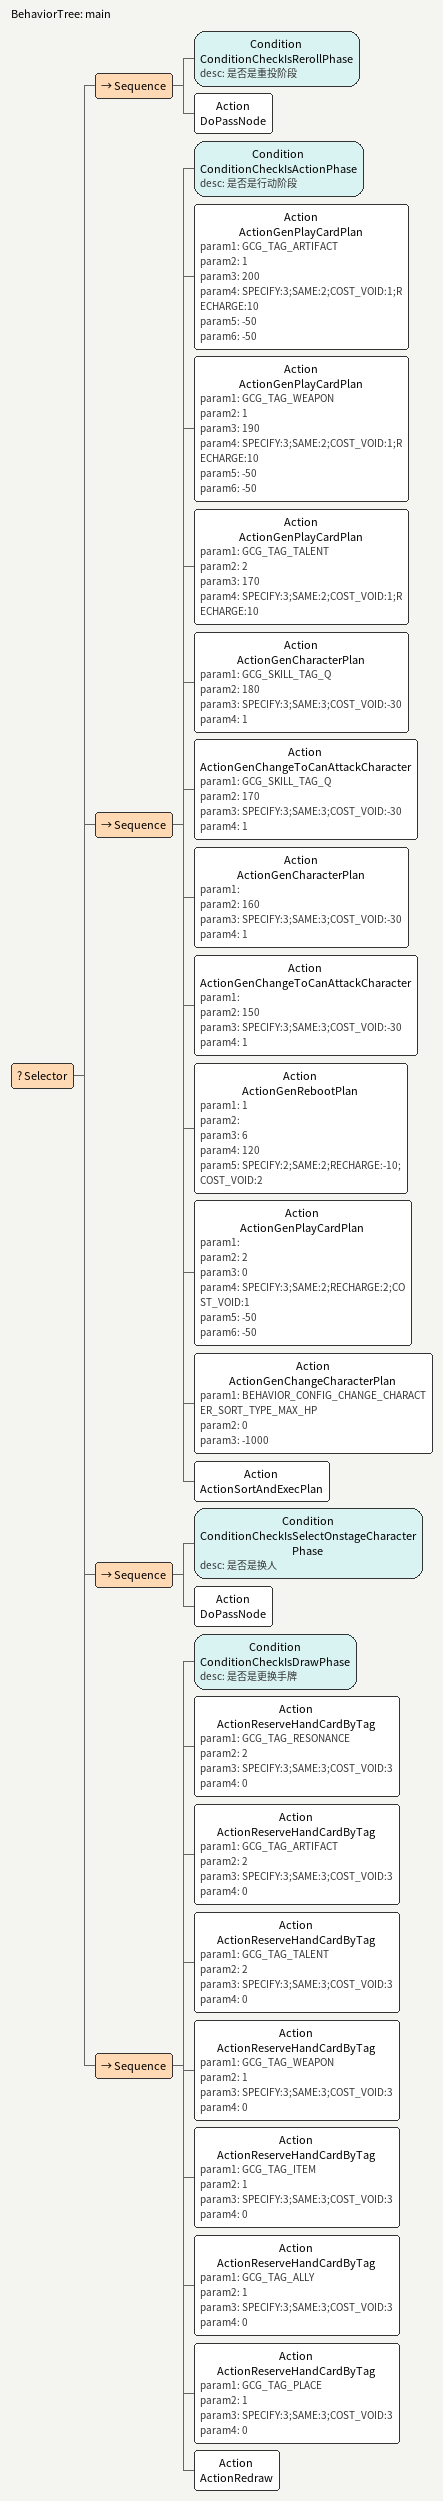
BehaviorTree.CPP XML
<root entry_id="main">
	<BehaviorTree ID="main">
		<Selector>
			<Sequence>
				<Condition name="ConditionCheckIsRerollPhase" desc="是否是重投阶段" />
				<Action name="DoPassNode" />
			</Sequence>
			<Sequence>
				<Condition name="ConditionCheckIsActionPhase" desc="是否是行动阶段" />

				<Action name="ActionGenPlayCardPlan" param1="GCG_TAG_ARTIFACT" param2="1" param3="200" param4="SPECIFY:3;SAME:2;COST_VOID:1;RECHARGE:10" param5="-50" param6="-50"/>
				<Action name="ActionGenPlayCardPlan" param1="GCG_TAG_WEAPON" param2="1" param3="190" param4="SPECIFY:3;SAME:2;COST_VOID:1;RECHARGE:10" param5="-50" param6="-50"/>
				<Action name="ActionGenPlayCardPlan" param1="GCG_TAG_TALENT" param2="2" param3="170" param4="SPECIFY:3;SAME:2;COST_VOID:1;RECHARGE:10"/>

				<Action name="ActionGenCharacterPlan" param1="GCG_SKILL_TAG_Q" param2="180"  param3="SPECIFY:3;SAME:3;COST_VOID:-30" param4="1"/>
				<Action name="ActionGenChangeToCanAttackCharacter" param1="GCG_SKILL_TAG_Q" param2="170"  param3="SPECIFY:3;SAME:3;COST_VOID:-30" param4="1"/>
				<Action name="ActionGenCharacterPlan" param1="" param2="160"  param3="SPECIFY:3;SAME:3;COST_VOID:-30" param4="1"/>
				<Action name="ActionGenChangeToCanAttackCharacter" param1="" param2="150"  param3="SPECIFY:3;SAME:3;COST_VOID:-30" param4="1"/>

				<Action name="ActionGenRebootPlan" param1="1" param2=""  param3="6"  param4="120" param5="SPECIFY:2;SAME:2;RECHARGE:-10;COST_VOID:2"/>

				<Action name="ActionGenPlayCardPlan" param1="" param2="2" param3="0" param4="SPECIFY:3;SAME:2;RECHARGE:2;COST_VOID:1" param5="-50" param6="-50"/>
				<Action name="ActionGenChangeCharacterPlan" param1="BEHAVIOR_CONFIG_CHANGE_CHARACTER_SORT_TYPE_MAX_HP" param2="0" param3="-1000"/>

				<Action name="ActionSortAndExecPlan" />
			</Sequence>
			<Sequence>
				<Condition name="ConditionCheckIsSelectOnstageCharacterPhase" desc="是否是换人" />
				<Action name="DoPassNode" />
			</Sequence>
			<Sequence>
				<Condition name="ConditionCheckIsDrawPhase" desc="是否是更换手牌" />

				<Action name="ActionReserveHandCardByTag" param1="GCG_TAG_RESONANCE" param2="2" param3="SPECIFY:3;SAME:3;COST_VOID:3" param4="0" />
				<Action name="ActionReserveHandCardByTag" param1="GCG_TAG_ARTIFACT" param2="2" param3="SPECIFY:3;SAME:3;COST_VOID:3" param4="0" />
				<Action name="ActionReserveHandCardByTag" param1="GCG_TAG_TALENT" param2="2" param3="SPECIFY:3;SAME:3;COST_VOID:3" param4="0" />

				<Action name="ActionReserveHandCardByTag" param1="GCG_TAG_WEAPON" param2="1" param3="SPECIFY:3;SAME:3;COST_VOID:3" param4="0" />
				<Action name="ActionReserveHandCardByTag" param1="GCG_TAG_ITEM" param2="1" param3="SPECIFY:3;SAME:3;COST_VOID:3" param4="0" />
				<Action name="ActionReserveHandCardByTag" param1="GCG_TAG_ALLY" param2="1" param3="SPECIFY:3;SAME:3;COST_VOID:3" param4="0" />
				<Action name="ActionReserveHandCardByTag" param1="GCG_TAG_PLACE" param2="1" param3="SPECIFY:3;SAME:3;COST_VOID:3" param4="0" />

				<Action name="ActionRedraw" />
			</Sequence>
		</Selector>
	</BehaviorTree>
</root>
